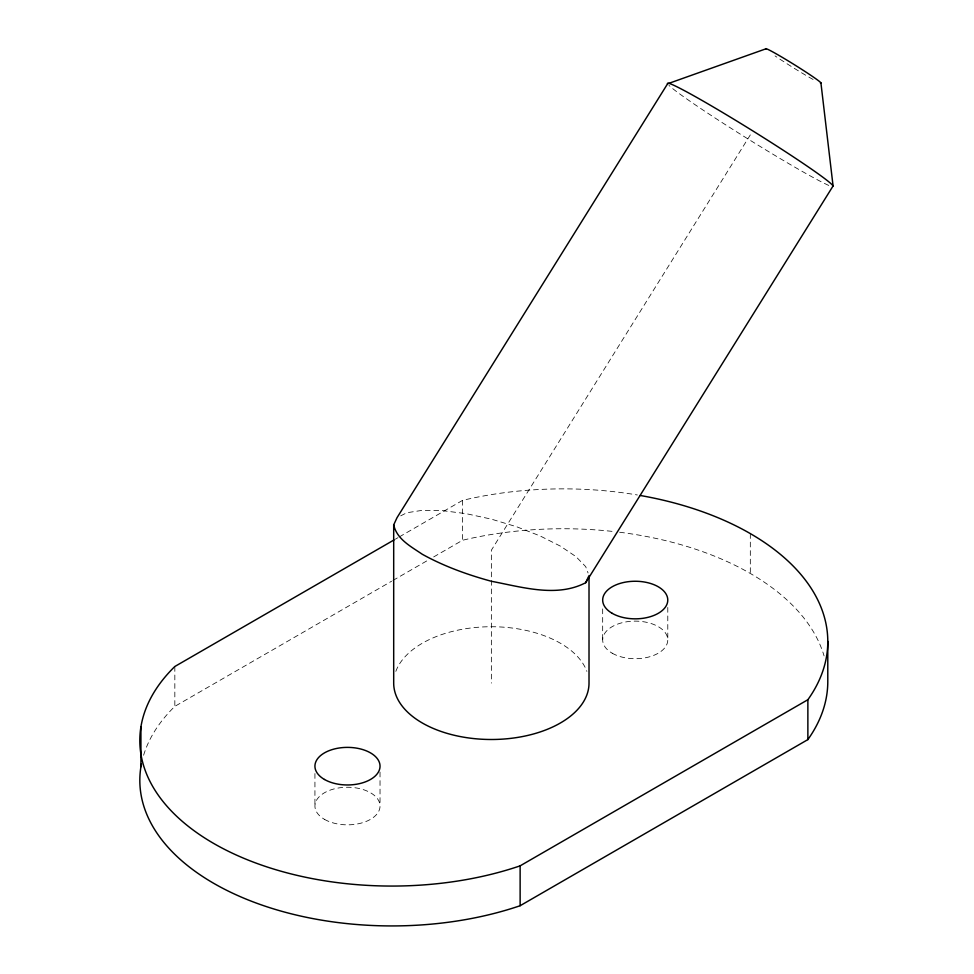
<?xml version="1.0" encoding="UTF-8"?>
<svg xmlns="http://www.w3.org/2000/svg" width="974" height="974" viewBox="0 0 974 974"><rect width="100%" height="100%" fill="white"/><g stroke="black" fill="none" stroke-linecap="round" stroke-linejoin="round"><path stroke-width="0.73" stroke-dasharray="4.87 3.65" d="M750.321 134.887L491.359 550.213L491.359 578.909M395.371 539.182L398.001 537.66M399.316 536.893L462.577 500.368A264.502 152.711 0 0 1 637.361 494.975M143.604 755.24A252.132 145.564 0 0 1 174.833 706.369L391.633 581.21M392.936 580.443L428.414 559.965M433.673 556.933L462.577 540.241A264.502 152.711 0 0 1 615.166 531.707M400.679 515.855L406.779 512.75L422.29 510.339L442.525 510.644L466.071 513.651L491.359 519.142L516.634 526.751L540.18 535.968L560.415 546.146L575.938 556.604L585.691 566.625L588.065 572.992M750.321 533.594L750.321 573.467M667.787 607.435L667.787 639.918M602.675 608.908L602.675 639.918M491.359 580.419L491.359 683.115M462.577 500.368L462.577 540.241M380.03 772.09L380.03 806.046M314.931 773.563L314.931 806.046M174.833 666.496L174.833 706.369M619.622 532.242A264.502 152.711 0 0 1 824.065 655.904M395.834 671.378A97.668 56.382 0 0 1 491.359 626.732A97.668 56.382 0 0 1 586.872 671.378M828.764 185.425A97.668 4.687 31.9 0 1 744.684 136.884A97.668 4.687 31.9 0 1 668.968 85.371M813.083 79.466A32.556 1.558 31.9 0 1 775.061 55.92M324.464 819.341A32.556 18.798 0 0 0 378.923 810.916A32.556 18.798 0 0 0 339.049 787.893A32.556 18.798 0 0 0 324.464 819.341M612.208 653.213A32.556 18.798 0 0 0 666.666 644.788A32.556 18.798 0 0 0 626.806 621.765A32.556 18.798 0 0 0 612.208 653.213"/><path stroke-width="1.46" d="M589.014 575.524L589.014 683.115A97.668 56.382 0 0 1 491.359 739.497A97.668 56.382 0 0 1 393.691 683.115L393.691 524.889L397.015 517.705L667.58 83.801L766.246 48.7M393.691 524.889C396.856 539.292 411.113 546.609 422.29 554.267C444.022 566.284 467.447 574.745 491.359 581.271C521.699 586.957 556.58 597.914 585.691 582.708L588.466 576.73M585.691 582.708L833.074 185.973L820.924 82.936M394.044 539.937L174.833 666.496A252.132 145.564 0 0 0 213.671 843.435A252.132 145.564 0 0 0 520.128 865.849L807.872 699.722A264.502 152.711 0 0 0 640.295 495.486M141.449 763.872A252.132 145.564 0 0 0 254.725 902.484A252.132 145.564 0 0 0 520.128 905.723L807.872 739.595A264.502 152.711 0 0 0 827.79 681.24L827.79 641.367M807.872 699.722L807.872 739.595M520.128 865.849L520.128 905.723M140.926 726.872L140.926 766.745M667.58 83.801A97.668 4.687 31.9 0 1 745.122 126.145A97.668 4.687 31.9 0 1 833.074 185.973M765.759 48.87A32.556 1.558 31.9 0 1 795.222 65.234A32.556 1.558 31.9 0 1 820.425 83.107M612.208 613.34A32.556 18.798 0 0 0 666.666 604.915A32.556 18.798 0 0 0 626.806 581.892A32.556 18.798 0 0 0 612.208 613.34M324.464 779.468A32.556 18.798 0 0 0 378.923 771.043A32.556 18.798 0 0 0 339.049 748.02A32.556 18.798 0 0 0 324.464 779.468"/></g></svg>
